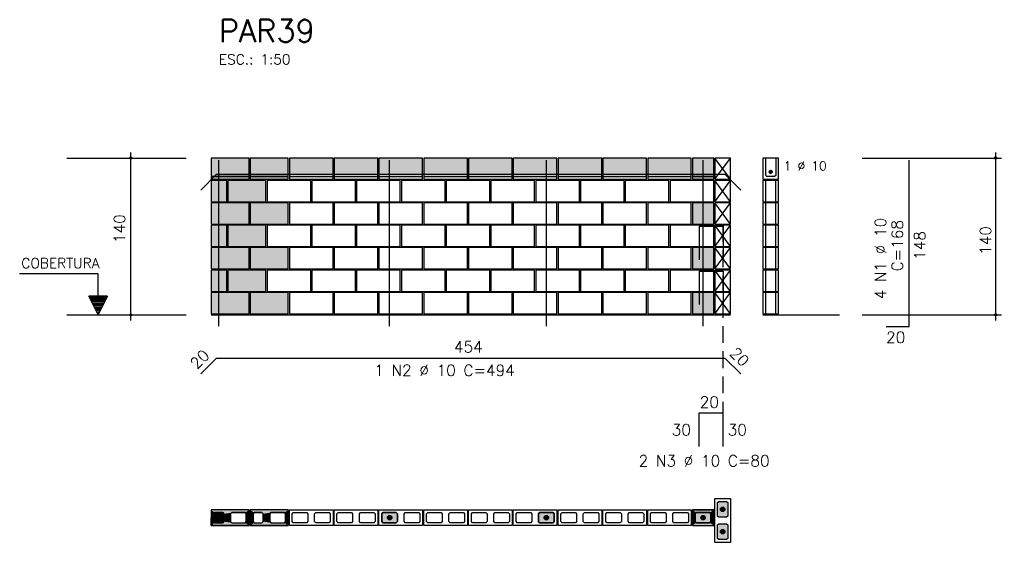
# Model space of a CAD drawing. Extents: x -1.9 to 86, y -1.5 to 61.
# Drawn here: x 19.41 to 36.95, y 33.28 to 42.61 of the extents above; entities that cross this region are included whole.
import ezdxf

# ---------------------------------------------------------------- set-up
doc = ezdxf.new("R2010")
doc.units = 0
doc.header["$MEASUREMENT"] = 0
doc.linetypes.add('ESTILO_TQS_0001', pattern=[0.45, 0.3, -0.15])
for name, color, linetype in [('PENA_01', 1, 'CONTINUOUS'), ('PENA_02', 2, 'CONTINUOUS'), ('PENA_03', 3, 'CONTINUOUS'), ('PENA_05', 5, 'CONTINUOUS'), ('PENA_06', 6, 'CONTINUOUS'), ('PENA_09', 254, 'CONTINUOUS'), ('PENA_11', 252, 'CONTINUOUS'), ('PENA_21', 100, 'CONTINUOUS'), ('PENA_23', 50, 'CONTINUOUS'), ('PENA_28', 135, 'CONTINUOUS'), ('PENA_32', 253, 'CONTINUOUS')]:
    doc.layers.add(name, color=color, linetype=linetype)
doc.styles.get("Standard").update_dxf_attribs({"font": 'ROMANS.SHX'})

msp = doc.modelspace()

# ---------------------------------------------------------------- linework, layer by layer
at = {"layer": 'PENA_01', "linetype": 'Continuous'}
for p, q in [((20.251, 40.136), (22.382, 40.136)), ((22.829, 39.806), (23.509, 39.806)), ((23.529, 39.806), (24.209, 39.806)), ((24.229, 39.806), (25.009, 39.806)), ((25.029, 39.806), (25.809, 39.806)), ((25.829, 39.806), (26.609, 39.806)), ((26.629, 39.806), (27.409, 39.806)), ((27.429, 39.806), (28.209, 39.806)), ((28.229, 39.806), (29.009, 39.806)), ((29.029, 39.806), (29.809, 39.806)), ((29.829, 39.806), (30.609, 39.806)), ((30.629, 39.806), (31.409, 39.806)), ((31.429, 39.806), (31.809, 39.806)), ((20.251, 37.336), (22.382, 37.336))]:
    msp.add_line(p, q, dxfattribs=at)
at = {"layer": 'PENA_01', "linetype": 'ESTILO_TQS_0001'}
msp.add_line((31.969, 38.936), (31.969, 34.989), dxfattribs=at)
at = {"layer": 'PENA_01', "linetype": 'Continuous'}
for points in [[(32.039, 34.005), (32.059, 33.985), (32.059, 33.745), (32.039, 33.725), (31.899, 33.725), (31.879, 33.745), (31.879, 33.985), (31.899, 34.005), (32.039, 34.005)], [(22.899, 33.625), (23.039, 33.625), (23.059, 33.645), (23.059, 33.785), (23.039, 33.805), (22.899, 33.805), (22.879, 33.785), (22.879, 33.645), (22.899, 33.625)], [(23.199, 33.625), (23.439, 33.625), (23.459, 33.645), (23.459, 33.785), (23.439, 33.805), (23.199, 33.805), (23.179, 33.785), (23.179, 33.645), (23.199, 33.625)], [(23.599, 33.625), (23.739, 33.625), (23.759, 33.645), (23.759, 33.785), (23.739, 33.805), (23.599, 33.805), (23.579, 33.785), (23.579, 33.645), (23.599, 33.625)], [(23.899, 33.625), (24.139, 33.625), (24.159, 33.645), (24.159, 33.785), (24.139, 33.805), (23.899, 33.805), (23.879, 33.785), (23.879, 33.645), (23.899, 33.625)], [(24.279, 33.785), (24.299, 33.805), (24.539, 33.805), (24.559, 33.785), (24.559, 33.645), (24.539, 33.625), (24.299, 33.625), (24.279, 33.645), (24.279, 33.785)], [(24.679, 33.785), (24.699, 33.805), (24.939, 33.805), (24.959, 33.785), (24.959, 33.645), (24.939, 33.625), (24.699, 33.625), (24.679, 33.645), (24.679, 33.785)], [(25.079, 33.785), (25.099, 33.805), (25.339, 33.805), (25.359, 33.785), (25.359, 33.645), (25.339, 33.625), (25.099, 33.625), (25.079, 33.645), (25.079, 33.785)], [(25.479, 33.785), (25.499, 33.805), (25.739, 33.805), (25.759, 33.785), (25.759, 33.645), (25.739, 33.625), (25.499, 33.625), (25.479, 33.645), (25.479, 33.785)], [(25.879, 33.785), (25.899, 33.805), (26.139, 33.805), (26.159, 33.785), (26.159, 33.645), (26.139, 33.625), (25.899, 33.625), (25.879, 33.645), (25.879, 33.785)], [(26.279, 33.785), (26.299, 33.805), (26.539, 33.805), (26.559, 33.785), (26.559, 33.645), (26.539, 33.625), (26.299, 33.625), (26.279, 33.645), (26.279, 33.785)], [(26.679, 33.785), (26.699, 33.805), (26.939, 33.805), (26.959, 33.785), (26.959, 33.645), (26.939, 33.625), (26.699, 33.625), (26.679, 33.645), (26.679, 33.785)], [(27.079, 33.785), (27.099, 33.805), (27.339, 33.805), (27.359, 33.785), (27.359, 33.645), (27.339, 33.625), (27.099, 33.625), (27.079, 33.645), (27.079, 33.785)], [(27.479, 33.785), (27.499, 33.805), (27.739, 33.805), (27.759, 33.785), (27.759, 33.645), (27.739, 33.625), (27.499, 33.625), (27.479, 33.645), (27.479, 33.785)], [(27.879, 33.785), (27.899, 33.805), (28.139, 33.805), (28.159, 33.785), (28.159, 33.645), (28.139, 33.625), (27.899, 33.625), (27.879, 33.645), (27.879, 33.785)], [(28.279, 33.785), (28.299, 33.805), (28.539, 33.805), (28.559, 33.785), (28.559, 33.645), (28.539, 33.625), (28.299, 33.625), (28.279, 33.645), (28.279, 33.785)], [(28.679, 33.785), (28.699, 33.805), (28.939, 33.805), (28.959, 33.785), (28.959, 33.645), (28.939, 33.625), (28.699, 33.625), (28.679, 33.645), (28.679, 33.785)], [(29.079, 33.785), (29.099, 33.805), (29.339, 33.805), (29.359, 33.785), (29.359, 33.645), (29.339, 33.625), (29.099, 33.625), (29.079, 33.645), (29.079, 33.785)], [(29.479, 33.785), (29.499, 33.805), (29.739, 33.805), (29.759, 33.785), (29.759, 33.645), (29.739, 33.625), (29.499, 33.625), (29.479, 33.645), (29.479, 33.785)], [(29.879, 33.785), (29.899, 33.805), (30.139, 33.805), (30.159, 33.785), (30.159, 33.645), (30.139, 33.625), (29.899, 33.625), (29.879, 33.645), (29.879, 33.785)], [(30.279, 33.785), (30.299, 33.805), (30.539, 33.805), (30.559, 33.785), (30.559, 33.645), (30.539, 33.625), (30.299, 33.625), (30.279, 33.645), (30.279, 33.785)], [(30.679, 33.785), (30.699, 33.805), (30.939, 33.805), (30.959, 33.785), (30.959, 33.645), (30.939, 33.625), (30.699, 33.625), (30.679, 33.645), (30.679, 33.785)], [(31.079, 33.785), (31.099, 33.805), (31.339, 33.805), (31.359, 33.785), (31.359, 33.645), (31.339, 33.625), (31.099, 33.625), (31.079, 33.645), (31.079, 33.785)], [(31.739, 33.805), (31.499, 33.805), (31.479, 33.785), (31.479, 33.645), (31.499, 33.625), (31.739, 33.625), (31.759, 33.645), (31.759, 33.785), (31.739, 33.805)], [(32.039, 33.605), (32.059, 33.585), (32.059, 33.345), (32.039, 33.325), (31.899, 33.325), (31.879, 33.345), (31.879, 33.585), (31.899, 33.605), (32.039, 33.605)]]:
    msp.add_lwpolyline(points, dxfattribs=at)
at = {"layer": 'PENA_02', "linetype": 'Continuous'}
for p, q in [((32.109, 40.136), (31.829, 40.136)), ((31.829, 40.136), (31.829, 39.756)), ((32.109, 39.756), (32.109, 40.136)), ((31.829, 39.756), (32.109, 39.756)), ((32.109, 39.736), (31.829, 39.736)), ((31.829, 39.736), (31.829, 39.356)), ((32.109, 39.356), (32.109, 39.736)), ((31.829, 39.356), (32.109, 39.356)), ((32.109, 39.336), (31.829, 39.336)), ((31.829, 39.336), (31.829, 38.956)), ((32.109, 38.956), (32.109, 39.336)), ((31.829, 38.956), (32.109, 38.956)), ((32.109, 38.936), (31.829, 38.936)), ((31.829, 38.936), (31.829, 38.556)), ((32.109, 38.556), (32.109, 38.936)), ((31.829, 38.556), (32.109, 38.556)), ((32.109, 38.536), (31.829, 38.536)), ((31.829, 38.536), (31.829, 38.156)), ((32.109, 38.156), (32.109, 38.536)), ((31.829, 38.156), (32.109, 38.156)), ((32.109, 38.136), (31.829, 38.136)), ((31.829, 38.136), (31.829, 37.756)), ((32.109, 37.756), (32.109, 38.136)), ((31.829, 37.756), (32.109, 37.756)), ((32.109, 37.736), (31.829, 37.736)), ((31.829, 37.736), (31.829, 37.356)), ((32.109, 37.356), (32.109, 37.736)), ((31.829, 37.356), (32.109, 37.356)), ((22.829, 37.336), (32.109, 37.336))]:
    msp.add_line(p, q, dxfattribs=at)
for points in [[(22.829, 39.756), (23.509, 39.756), (23.509, 40.136), (22.829, 40.136), (22.829, 39.756)], [(23.529, 39.756), (24.209, 39.756), (24.209, 40.136), (23.529, 40.136), (23.529, 39.756)], [(24.229, 39.756), (25.009, 39.756), (25.009, 40.136), (24.229, 40.136), (24.229, 39.756)], [(25.029, 39.756), (25.809, 39.756), (25.809, 40.136), (25.029, 40.136), (25.029, 39.756)], [(25.829, 39.756), (26.609, 39.756), (26.609, 40.136), (25.829, 40.136), (25.829, 39.756)], [(26.629, 39.756), (27.409, 39.756), (27.409, 40.136), (26.629, 40.136), (26.629, 39.756)], [(27.429, 39.756), (28.209, 39.756), (28.209, 40.136), (27.429, 40.136), (27.429, 39.756)], [(28.229, 39.756), (29.009, 39.756), (29.009, 40.136), (28.229, 40.136), (28.229, 39.756)], [(29.029, 39.756), (29.809, 39.756), (29.809, 40.136), (29.029, 40.136), (29.029, 39.756)], [(29.829, 39.756), (30.609, 39.756), (30.609, 40.136), (29.829, 40.136), (29.829, 39.756)], [(30.629, 39.756), (31.409, 39.756), (31.409, 40.136), (30.629, 40.136), (30.629, 39.756)], [(31.429, 39.756), (31.809, 39.756), (31.809, 40.136), (31.429, 40.136), (31.429, 39.756)], [(22.829, 39.356), (23.109, 39.356), (23.109, 39.736), (22.829, 39.736), (22.829, 39.356)], [(23.129, 39.356), (23.809, 39.356), (23.809, 39.736), (23.129, 39.736), (23.129, 39.356)], [(23.829, 39.356), (24.609, 39.356), (24.609, 39.736), (23.829, 39.736), (23.829, 39.356)], [(24.629, 39.356), (25.409, 39.356), (25.409, 39.736), (24.629, 39.736), (24.629, 39.356)], [(25.429, 39.356), (26.209, 39.356), (26.209, 39.736), (25.429, 39.736), (25.429, 39.356)], [(26.229, 39.356), (27.009, 39.356), (27.009, 39.736), (26.229, 39.736), (26.229, 39.356)], [(27.029, 39.356), (27.809, 39.356), (27.809, 39.736), (27.029, 39.736), (27.029, 39.356)], [(27.829, 39.356), (28.609, 39.356), (28.609, 39.736), (27.829, 39.736), (27.829, 39.356)], [(28.629, 39.356), (29.409, 39.356), (29.409, 39.736), (28.629, 39.736), (28.629, 39.356)], [(29.429, 39.356), (30.209, 39.356), (30.209, 39.736), (29.429, 39.736), (29.429, 39.356)], [(30.229, 39.356), (31.009, 39.356), (31.009, 39.736), (30.229, 39.736), (30.229, 39.356)], [(31.029, 39.356), (31.809, 39.356), (31.809, 39.736), (31.029, 39.736), (31.029, 39.356)], [(22.829, 38.956), (23.509, 38.956), (23.509, 39.336), (22.829, 39.336), (22.829, 38.956)], [(23.529, 38.956), (24.209, 38.956), (24.209, 39.336), (23.529, 39.336), (23.529, 38.956)], [(24.229, 38.956), (25.009, 38.956), (25.009, 39.336), (24.229, 39.336), (24.229, 38.956)], [(25.029, 38.956), (25.809, 38.956), (25.809, 39.336), (25.029, 39.336), (25.029, 38.956)], [(25.829, 38.956), (26.609, 38.956), (26.609, 39.336), (25.829, 39.336), (25.829, 38.956)], [(26.629, 38.956), (27.409, 38.956), (27.409, 39.336), (26.629, 39.336), (26.629, 38.956)], [(27.429, 38.956), (28.209, 38.956), (28.209, 39.336), (27.429, 39.336), (27.429, 38.956)], [(28.229, 38.956), (29.009, 38.956), (29.009, 39.336), (28.229, 39.336), (28.229, 38.956)], [(29.029, 38.956), (29.809, 38.956), (29.809, 39.336), (29.029, 39.336), (29.029, 38.956)], [(29.829, 38.956), (30.609, 38.956), (30.609, 39.336), (29.829, 39.336), (29.829, 38.956)], [(30.629, 38.956), (31.409, 38.956), (31.409, 39.336), (30.629, 39.336), (30.629, 38.956)], [(31.429, 38.956), (31.809, 38.956), (31.809, 39.336), (31.429, 39.336), (31.429, 38.956)], [(22.829, 38.556), (23.109, 38.556), (23.109, 38.936), (22.829, 38.936), (22.829, 38.556)], [(23.129, 38.556), (23.809, 38.556), (23.809, 38.936), (23.129, 38.936), (23.129, 38.556)], [(23.829, 38.556), (24.609, 38.556), (24.609, 38.936), (23.829, 38.936), (23.829, 38.556)], [(24.629, 38.556), (25.409, 38.556), (25.409, 38.936), (24.629, 38.936), (24.629, 38.556)], [(25.429, 38.556), (26.209, 38.556), (26.209, 38.936), (25.429, 38.936), (25.429, 38.556)], [(26.229, 38.556), (27.009, 38.556), (27.009, 38.936), (26.229, 38.936), (26.229, 38.556)], [(27.029, 38.556), (27.809, 38.556), (27.809, 38.936), (27.029, 38.936), (27.029, 38.556)], [(27.829, 38.556), (28.609, 38.556), (28.609, 38.936), (27.829, 38.936), (27.829, 38.556)], [(28.629, 38.556), (29.409, 38.556), (29.409, 38.936), (28.629, 38.936), (28.629, 38.556)], [(29.429, 38.556), (30.209, 38.556), (30.209, 38.936), (29.429, 38.936), (29.429, 38.556)], [(30.229, 38.556), (31.009, 38.556), (31.009, 38.936), (30.229, 38.936), (30.229, 38.556)], [(31.029, 38.556), (31.809, 38.556), (31.809, 38.936), (31.029, 38.936), (31.029, 38.556)], [(22.829, 38.156), (23.509, 38.156), (23.509, 38.536), (22.829, 38.536), (22.829, 38.156)], [(23.529, 38.156), (24.209, 38.156), (24.209, 38.536), (23.529, 38.536), (23.529, 38.156)], [(24.229, 38.156), (25.009, 38.156), (25.009, 38.536), (24.229, 38.536), (24.229, 38.156)], [(25.029, 38.156), (25.809, 38.156), (25.809, 38.536), (25.029, 38.536), (25.029, 38.156)], [(25.829, 38.156), (26.609, 38.156), (26.609, 38.536), (25.829, 38.536), (25.829, 38.156)], [(26.629, 38.156), (27.409, 38.156), (27.409, 38.536), (26.629, 38.536), (26.629, 38.156)], [(27.429, 38.156), (28.209, 38.156), (28.209, 38.536), (27.429, 38.536), (27.429, 38.156)], [(28.229, 38.156), (29.009, 38.156), (29.009, 38.536), (28.229, 38.536), (28.229, 38.156)], [(29.029, 38.156), (29.809, 38.156), (29.809, 38.536), (29.029, 38.536), (29.029, 38.156)], [(29.829, 38.156), (30.609, 38.156), (30.609, 38.536), (29.829, 38.536), (29.829, 38.156)], [(30.629, 38.156), (31.409, 38.156), (31.409, 38.536), (30.629, 38.536), (30.629, 38.156)], [(31.429, 38.156), (31.809, 38.156), (31.809, 38.536), (31.429, 38.536), (31.429, 38.156)], [(22.829, 37.756), (23.109, 37.756), (23.109, 38.136), (22.829, 38.136), (22.829, 37.756)], [(23.129, 37.756), (23.809, 37.756), (23.809, 38.136), (23.129, 38.136), (23.129, 37.756)], [(23.829, 37.756), (24.609, 37.756), (24.609, 38.136), (23.829, 38.136), (23.829, 37.756)], [(24.629, 37.756), (25.409, 37.756), (25.409, 38.136), (24.629, 38.136), (24.629, 37.756)], [(25.429, 37.756), (26.209, 37.756), (26.209, 38.136), (25.429, 38.136), (25.429, 37.756)], [(26.229, 37.756), (27.009, 37.756), (27.009, 38.136), (26.229, 38.136), (26.229, 37.756)], [(27.029, 37.756), (27.809, 37.756), (27.809, 38.136), (27.029, 38.136), (27.029, 37.756)], [(27.829, 37.756), (28.609, 37.756), (28.609, 38.136), (27.829, 38.136), (27.829, 37.756)], [(28.629, 37.756), (29.409, 37.756), (29.409, 38.136), (28.629, 38.136), (28.629, 37.756)], [(29.429, 37.756), (30.209, 37.756), (30.209, 38.136), (29.429, 38.136), (29.429, 37.756)], [(30.229, 37.756), (31.009, 37.756), (31.009, 38.136), (30.229, 38.136), (30.229, 37.756)], [(31.029, 37.756), (31.809, 37.756), (31.809, 38.136), (31.029, 38.136), (31.029, 37.756)], [(22.829, 37.356), (23.509, 37.356), (23.509, 37.736), (22.829, 37.736), (22.829, 37.356)], [(23.529, 37.356), (24.209, 37.356), (24.209, 37.736), (23.529, 37.736), (23.529, 37.356)], [(24.229, 37.356), (25.009, 37.356), (25.009, 37.736), (24.229, 37.736), (24.229, 37.356)], [(25.029, 37.356), (25.809, 37.356), (25.809, 37.736), (25.029, 37.736), (25.029, 37.356)], [(25.829, 37.356), (26.609, 37.356), (26.609, 37.736), (25.829, 37.736), (25.829, 37.356)], [(26.629, 37.356), (27.409, 37.356), (27.409, 37.736), (26.629, 37.736), (26.629, 37.356)], [(27.429, 37.356), (28.209, 37.356), (28.209, 37.736), (27.429, 37.736), (27.429, 37.356)], [(28.229, 37.356), (29.009, 37.356), (29.009, 37.736), (28.229, 37.736), (28.229, 37.356)], [(29.029, 37.356), (29.809, 37.356), (29.809, 37.736), (29.029, 37.736), (29.029, 37.356)], [(29.829, 37.356), (30.609, 37.356), (30.609, 37.736), (29.829, 37.736), (29.829, 37.356)], [(30.629, 37.356), (31.409, 37.356), (31.409, 37.736), (30.629, 37.736), (30.629, 37.356)], [(31.429, 37.356), (31.809, 37.356), (31.809, 37.736), (31.429, 37.736), (31.429, 37.356)], [(32.109, 34.055), (32.109, 33.275), (31.829, 33.275), (31.829, 34.055), (32.109, 34.055)], [(22.829, 33.575), (23.509, 33.575), (23.509, 33.855), (22.829, 33.855), (22.829, 33.575)], [(23.529, 33.575), (24.209, 33.575), (24.209, 33.855), (23.529, 33.855), (23.529, 33.575)], [(24.229, 33.855), (25.009, 33.855), (25.009, 33.575), (24.229, 33.575), (24.229, 33.855)], [(25.029, 33.855), (25.809, 33.855), (25.809, 33.575), (25.029, 33.575), (25.029, 33.855)], [(25.829, 33.855), (26.609, 33.855), (26.609, 33.575), (25.829, 33.575), (25.829, 33.855)], [(26.629, 33.855), (27.409, 33.855), (27.409, 33.575), (26.629, 33.575), (26.629, 33.855)], [(27.429, 33.855), (28.209, 33.855), (28.209, 33.575), (27.429, 33.575), (27.429, 33.855)], [(28.229, 33.855), (29.009, 33.855), (29.009, 33.575), (28.229, 33.575), (28.229, 33.855)], [(29.029, 33.855), (29.809, 33.855), (29.809, 33.575), (29.029, 33.575), (29.029, 33.855)], [(29.829, 33.855), (30.609, 33.855), (30.609, 33.575), (29.829, 33.575), (29.829, 33.855)], [(30.629, 33.855), (31.409, 33.855), (31.409, 33.575), (30.629, 33.575), (30.629, 33.855)], [(31.809, 33.855), (31.429, 33.855), (31.429, 33.575), (31.809, 33.575), (31.809, 33.855)]]:
    msp.add_lwpolyline(points, dxfattribs=at)
for centre, radius in [((21.397, 40.136), 0.02), ((21.397, 40.136), 0.01), ((36.847, 40.136), 0.02), ((36.847, 40.136), 0.01), ((21.397, 37.336), 0.02), ((36.847, 37.336), 0.02), ((21.397, 37.336), 0.01), ((36.847, 37.336), 0.01)]:
    msp.add_circle(centre, radius, dxfattribs=at)
at = {"layer": 'PENA_03', "linetype": 'Continuous'}
for p, q in [((21.397, 37.236), (21.397, 40.236)), ((36.847, 37.236), (36.847, 40.236)), ((31.829, 39.756), (32.109, 40.136)), ((32.109, 39.756), (31.829, 40.136)), ((34.458, 40.136), (36.947, 40.136)), ((31.829, 39.356), (32.109, 39.736)), ((32.109, 39.356), (31.829, 39.736)), ((32.737, 39.356), (32.737, 39.736)), ((32.917, 39.356), (32.917, 39.736)), ((31.829, 38.956), (32.109, 39.336)), ((32.109, 38.956), (31.829, 39.336)), ((32.737, 38.956), (32.737, 39.336)), ((32.917, 38.956), (32.917, 39.336)), ((31.829, 38.556), (32.109, 38.936)), ((32.109, 38.556), (31.829, 38.936)), ((32.737, 38.556), (32.737, 38.936)), ((32.917, 38.556), (32.917, 38.936)), ((31.829, 38.156), (32.109, 38.536)), ((32.109, 38.156), (31.829, 38.536)), ((32.737, 38.156), (32.737, 38.536)), ((32.917, 38.156), (32.917, 38.536)), ((20.81, 38.068), (19.41, 38.068)), ((20.81, 37.668), (20.81, 38.068)), ((20.811, 37.668), (20.811, 38.069)), ((31.829, 37.756), (32.109, 38.136)), ((32.109, 37.756), (31.829, 38.136)), ((32.737, 37.756), (32.737, 38.136)), ((32.917, 37.756), (32.917, 38.136)), ((31.829, 37.356), (32.109, 37.736)), ((32.109, 37.356), (31.829, 37.736)), ((32.737, 37.356), (32.737, 37.736)), ((32.917, 37.356), (32.917, 37.736)), ((20.811, 37.336), (20.645, 37.668)), ((20.645, 37.668), (20.81, 37.668)), ((20.811, 37.339), (20.647, 37.667)), ((20.974, 37.667), (20.647, 37.667)), ((20.964, 37.642), (20.657, 37.642)), ((20.951, 37.617), (20.67, 37.617)), ((20.938, 37.591), (20.683, 37.591)), ((20.926, 37.566), (20.696, 37.566)), ((20.913, 37.54), (20.709, 37.54)), ((20.977, 37.668), (20.811, 37.336)), ((20.811, 37.668), (20.977, 37.668)), ((20.974, 37.667), (20.811, 37.339)), ((20.9, 37.515), (20.721, 37.515)), ((20.887, 37.489), (20.734, 37.489)), ((20.874, 37.464), (20.747, 37.464)), ((20.862, 37.438), (20.76, 37.438)), ((20.849, 37.413), (20.772, 37.413)), ((20.836, 37.387), (20.785, 37.387)), ((20.823, 37.362), (20.798, 37.362)), ((32.687, 37.336), (34.058, 37.336)), ((34.458, 37.336), (36.947, 37.336))]:
    msp.add_line(p, q, dxfattribs=at)
for points in [[(32.687, 39.756), (32.967, 39.756), (32.967, 40.136), (32.687, 40.136), (32.687, 39.756)], [(32.917, 40.136), (32.917, 39.826), (32.897, 39.806), (32.757, 39.806), (32.737, 39.826), (32.737, 40.136)], [(32.852, 39.887), (32.85, 39.897), (32.844, 39.906), (32.835, 39.911), (32.824, 39.912), (32.814, 39.909), (32.807, 39.902), (32.802, 39.892), (32.802, 39.882), (32.807, 39.872), (32.814, 39.865), (32.824, 39.862), (32.835, 39.863), (32.844, 39.869), (32.85, 39.877), (32.852, 39.887)], [(32.687, 39.356), (32.967, 39.356), (32.967, 39.736), (32.687, 39.736), (32.687, 39.356)], [(32.687, 38.956), (32.967, 38.956), (32.967, 39.336), (32.687, 39.336), (32.687, 38.956)], [(32.687, 38.556), (32.967, 38.556), (32.967, 38.936), (32.687, 38.936), (32.687, 38.556)], [(32.687, 38.156), (32.967, 38.156), (32.967, 38.536), (32.687, 38.536), (32.687, 38.156)], [(32.687, 37.756), (32.967, 37.756), (32.967, 38.136), (32.687, 38.136), (32.687, 37.756)], [(32.687, 37.356), (32.967, 37.356), (32.967, 37.736), (32.687, 37.736), (32.687, 37.356)], [(32.039, 34.005), (32.059, 33.985), (32.059, 33.745), (32.039, 33.725), (31.899, 33.725), (31.879, 33.745), (31.879, 33.985), (31.899, 34.005), (32.039, 34.005)], [(23.059, 33.645), (23.039, 33.625), (22.899, 33.625), (22.879, 33.645), (22.879, 33.785), (22.899, 33.805), (23.039, 33.805), (23.059, 33.785), (23.059, 33.645)], [(25.879, 33.645), (25.899, 33.625), (26.139, 33.625), (26.159, 33.645), (26.159, 33.785), (26.139, 33.805), (25.899, 33.805), (25.879, 33.785), (25.879, 33.645)], [(28.679, 33.645), (28.699, 33.625), (28.939, 33.625), (28.959, 33.645), (28.959, 33.785), (28.939, 33.805), (28.699, 33.805), (28.679, 33.785), (28.679, 33.645)], [(31.759, 33.645), (31.739, 33.625), (31.499, 33.625), (31.479, 33.645), (31.479, 33.785), (31.499, 33.805), (31.739, 33.805), (31.759, 33.785), (31.759, 33.645)], [(32.039, 33.605), (32.059, 33.585), (32.059, 33.345), (32.039, 33.325), (31.899, 33.325), (31.879, 33.345), (31.879, 33.585), (31.899, 33.605), (32.039, 33.605)]]:
    msp.add_lwpolyline(points, dxfattribs=at)
for centre, radius in [((32.827, 39.887), 0.025), ((31.969, 33.865), 0.04), ((22.969, 33.715), 0.04), ((26.019, 33.715), 0.04), ((28.819, 33.715), 0.04), ((31.619, 33.715), 0.04), ((31.969, 33.465), 0.04)]:
    msp.add_circle(centre, radius, dxfattribs=at)
for points in [[(32.852, 39.887), (32.807, 39.902), (32.802, 39.892)], [(32.852, 39.887), (32.802, 39.892), (32.802, 39.882)], [(32.852, 39.887), (32.802, 39.882), (32.807, 39.872)], [(32.852, 39.887), (32.814, 39.909), (32.803, 39.896)], [(32.852, 39.887), (32.803, 39.896), (32.803, 39.879)], [(32.852, 39.887), (32.803, 39.879), (32.814, 39.865)], [(32.852, 39.887), (32.814, 39.909), (32.807, 39.902)], [(32.852, 39.887), (32.807, 39.872), (32.814, 39.865)], [(32.852, 39.887), (32.831, 39.912), (32.814, 39.909)], [(32.852, 39.887), (32.824, 39.912), (32.814, 39.909)], [(32.852, 39.887), (32.814, 39.865), (32.831, 39.862)], [(32.852, 39.887), (32.814, 39.865), (32.824, 39.862)], [(32.852, 39.887), (32.835, 39.911), (32.824, 39.912)], [(32.852, 39.887), (32.824, 39.862), (32.835, 39.863)], [(32.852, 39.887), (32.846, 39.903), (32.831, 39.912)], [(32.852, 39.887), (32.831, 39.862), (32.846, 39.871)], [(32.852, 39.887), (32.844, 39.906), (32.835, 39.911)], [(32.852, 39.887), (32.835, 39.863), (32.844, 39.869)], [(32.852, 39.887), (32.85, 39.897), (32.844, 39.906)], [(32.852, 39.887), (32.844, 39.869), (32.85, 39.877)], [(32.852, 39.887), (32.846, 39.871), (32.852, 39.887)], [(32.852, 39.887), (32.85, 39.877), (32.852, 39.887)], [(32.009, 33.865), (31.949, 33.9), (31.932, 33.879)], [(32.009, 33.865), (31.932, 33.879), (31.932, 33.851)], [(32.009, 33.865), (31.932, 33.851), (31.949, 33.83)], [(32.009, 33.865), (31.976, 33.904), (31.949, 33.9)], [(32.009, 33.865), (31.949, 33.83), (31.976, 33.826)], [(32.009, 33.865), (32, 33.891), (31.976, 33.904)], [(32.009, 33.865), (31.976, 33.826), (32, 33.839)], [(32.009, 33.865), (32, 33.839), (32.009, 33.865)], [(23.009, 33.715), (22.949, 33.75), (22.932, 33.729)], [(23.009, 33.715), (22.932, 33.729), (22.932, 33.701)], [(23.009, 33.715), (22.932, 33.701), (22.949, 33.68)], [(23.009, 33.715), (22.976, 33.754), (22.949, 33.75)], [(23.009, 33.715), (22.949, 33.68), (22.976, 33.676)], [(23.009, 33.715), (23, 33.741), (22.976, 33.754)], [(23.009, 33.715), (22.976, 33.676), (23, 33.689)], [(23.009, 33.715), (23, 33.689), (23.009, 33.715)], [(26.059, 33.715), (25.999, 33.75), (25.982, 33.729)], [(26.059, 33.715), (25.982, 33.729), (25.982, 33.701)], [(26.059, 33.715), (25.982, 33.701), (25.999, 33.68)], [(26.059, 33.715), (26.026, 33.754), (25.999, 33.75)], [(26.059, 33.715), (25.999, 33.68), (26.026, 33.676)], [(26.059, 33.715), (26.05, 33.741), (26.026, 33.754)], [(26.059, 33.715), (26.026, 33.676), (26.05, 33.689)], [(26.059, 33.715), (26.05, 33.689), (26.059, 33.715)], [(28.859, 33.715), (28.799, 33.75), (28.782, 33.729)], [(28.859, 33.715), (28.782, 33.729), (28.782, 33.701)], [(28.859, 33.715), (28.782, 33.701), (28.799, 33.68)], [(28.859, 33.715), (28.826, 33.754), (28.799, 33.75)], [(28.859, 33.715), (28.799, 33.68), (28.826, 33.676)], [(28.859, 33.715), (28.85, 33.741), (28.826, 33.754)], [(28.859, 33.715), (28.826, 33.676), (28.85, 33.689)], [(28.859, 33.715), (28.85, 33.689), (28.859, 33.715)], [(31.659, 33.715), (31.599, 33.75), (31.582, 33.729)], [(31.659, 33.715), (31.582, 33.729), (31.582, 33.701)], [(31.659, 33.715), (31.582, 33.701), (31.599, 33.68)], [(31.659, 33.715), (31.626, 33.754), (31.599, 33.75)], [(31.659, 33.715), (31.599, 33.68), (31.626, 33.676)], [(31.659, 33.715), (31.65, 33.741), (31.626, 33.754)], [(31.659, 33.715), (31.626, 33.676), (31.65, 33.689)], [(31.659, 33.715), (31.65, 33.689), (31.659, 33.715)], [(32.009, 33.465), (31.949, 33.5), (31.932, 33.479)], [(32.009, 33.465), (31.976, 33.504), (31.949, 33.5)], [(32.009, 33.465), (32, 33.491), (31.976, 33.504)], [(32.009, 33.465), (31.932, 33.479), (31.932, 33.451)], [(32.009, 33.465), (31.932, 33.451), (31.949, 33.43)], [(32.009, 33.465), (31.949, 33.43), (31.976, 33.426)], [(32.009, 33.465), (31.976, 33.426), (32, 33.439)], [(32.009, 33.465), (32, 33.439), (32.009, 33.465)]]:
    msp.add_solid(points, dxfattribs=at)
at = {"layer": 'PENA_05', "linetype": 'Continuous'}
for p, q in [((22.969, 37.136), (22.969, 40.096)), ((26.019, 37.136), (26.019, 40.096)), ((28.819, 37.136), (28.819, 40.096)), ((31.619, 37.136), (31.619, 40.096)), ((35.298, 37.126), (35.298, 40.096)), ((22.646, 39.563), (22.929, 39.846)), ((22.929, 39.846), (32.009, 39.846)), ((32.009, 39.846), (32.292, 39.563)), ((31.557, 38.319), (31.557, 38.919)), ((31.557, 38.919), (31.977, 38.919)), ((31.977, 38.919), (31.977, 38.319)), ((31.557, 37.519), (31.557, 38.119)), ((31.557, 38.119), (31.977, 38.119)), ((31.977, 38.119), (31.977, 37.519)), ((34.888, 37.126), (35.298, 37.126)), ((22.646, 36.282), (22.929, 36.565)), ((22.929, 36.565), (32.009, 36.565)), ((32.009, 36.565), (32.292, 36.282)), ((31.549, 34.989), (31.549, 35.589)), ((31.549, 35.589), (31.969, 35.589)), ((31.969, 35.589), (31.969, 34.989))]:
    msp.add_line(p, q, dxfattribs=at)
at = {"layer": 'PENA_09', "linetype": 'Continuous'}
for points in [[(22.829, 39.806), (23.509, 39.806), (23.509, 40.136), (22.829, 40.136), (22.829, 39.806)], [(23.529, 39.806), (24.209, 39.806), (24.209, 40.136), (23.529, 40.136), (23.529, 39.806)], [(24.229, 39.806), (25.009, 39.806), (25.009, 40.136), (24.229, 40.136), (24.229, 39.806)], [(25.029, 39.806), (25.809, 39.806), (25.809, 40.136), (25.029, 40.136), (25.029, 39.806)], [(25.829, 39.806), (26.609, 39.806), (26.609, 40.136), (25.829, 40.136), (25.829, 39.806)], [(26.629, 39.806), (27.409, 39.806), (27.409, 40.136), (26.629, 40.136), (26.629, 39.806)], [(27.429, 39.806), (28.209, 39.806), (28.209, 40.136), (27.429, 40.136), (27.429, 39.806)], [(28.229, 39.806), (29.009, 39.806), (29.009, 40.136), (28.229, 40.136), (28.229, 39.806)], [(29.029, 39.806), (29.809, 39.806), (29.809, 40.136), (29.029, 40.136), (29.029, 39.806)], [(29.829, 39.806), (30.609, 39.806), (30.609, 40.136), (29.829, 40.136), (29.829, 39.806)], [(30.629, 39.806), (31.409, 39.806), (31.409, 40.136), (30.629, 40.136), (30.629, 39.806)], [(31.429, 39.806), (31.809, 39.806), (31.809, 40.136), (31.429, 40.136), (31.429, 39.806)]]:
    msp.add_lwpolyline(points, dxfattribs=at)
for points in [[(22.829, 39.806), (23.509, 39.806), (23.509, 40.136)], [(22.829, 39.806), (23.509, 40.136), (22.829, 40.136)], [(22.829, 39.806), (22.829, 40.136), (22.829, 39.806)], [(23.529, 39.806), (24.209, 39.806), (24.209, 40.136)], [(23.529, 39.806), (24.209, 40.136), (23.529, 40.136)], [(23.529, 39.806), (23.529, 40.136), (23.529, 39.806)], [(24.229, 39.806), (25.009, 39.806), (25.009, 40.136)], [(24.229, 39.806), (25.009, 40.136), (24.229, 40.136)], [(24.229, 39.806), (24.229, 40.136), (24.229, 39.806)], [(25.029, 39.806), (25.809, 39.806), (25.809, 40.136)], [(25.029, 39.806), (25.809, 40.136), (25.029, 40.136)], [(25.029, 39.806), (25.029, 40.136), (25.029, 39.806)], [(25.829, 39.806), (26.609, 39.806), (26.609, 40.136)], [(25.829, 39.806), (26.609, 40.136), (25.829, 40.136)], [(25.829, 39.806), (25.829, 40.136), (25.829, 39.806)], [(26.629, 39.806), (27.409, 39.806), (27.409, 40.136)], [(26.629, 39.806), (27.409, 40.136), (26.629, 40.136)], [(26.629, 39.806), (26.629, 40.136), (26.629, 39.806)], [(27.429, 39.806), (28.209, 39.806), (28.209, 40.136)], [(27.429, 39.806), (28.209, 40.136), (27.429, 40.136)], [(27.429, 39.806), (27.429, 40.136), (27.429, 39.806)], [(28.229, 39.806), (29.009, 39.806), (29.009, 40.136)], [(28.229, 39.806), (29.009, 40.136), (28.229, 40.136)], [(28.229, 39.806), (28.229, 40.136), (28.229, 39.806)], [(29.029, 39.806), (29.809, 39.806), (29.809, 40.136)], [(29.029, 39.806), (29.809, 40.136), (29.029, 40.136)], [(29.029, 39.806), (29.029, 40.136), (29.029, 39.806)], [(29.829, 39.806), (30.609, 39.806), (30.609, 40.136)], [(29.829, 39.806), (30.609, 40.136), (29.829, 40.136)], [(29.829, 39.806), (29.829, 40.136), (29.829, 39.806)], [(30.629, 39.806), (31.409, 39.806), (31.409, 40.136)], [(30.629, 39.806), (31.409, 40.136), (30.629, 40.136)], [(30.629, 39.806), (30.629, 40.136), (30.629, 39.806)], [(31.429, 39.806), (31.809, 39.806), (31.809, 40.136)], [(31.429, 39.806), (31.809, 40.136), (31.429, 40.136)], [(31.429, 39.806), (31.429, 40.136), (31.429, 39.806)]]:
    msp.add_solid(points, dxfattribs=at)
at = {"layer": 'PENA_11', "linetype": 'Continuous'}
for points in [[(32.039, 34.005), (31.899, 33.725), (31.879, 33.745)], [(32.039, 34.005), (31.879, 33.745), (31.879, 33.985)], [(32.039, 34.005), (31.879, 33.985), (31.899, 34.005)], [(32.039, 34.005), (32.039, 33.725), (31.899, 33.725)], [(32.039, 34.005), (31.899, 34.005), (32.039, 34.005)], [(32.039, 34.005), (32.059, 33.985), (32.059, 33.745)], [(32.039, 34.005), (32.059, 33.745), (32.039, 33.725)], [(23.059, 33.645), (22.879, 33.785), (22.899, 33.805)], [(23.059, 33.645), (22.879, 33.645), (22.879, 33.785)], [(23.059, 33.645), (22.899, 33.805), (23.039, 33.805)], [(23.059, 33.645), (23.039, 33.805), (23.059, 33.785)], [(23.059, 33.645), (23.059, 33.785), (23.059, 33.645)], [(25.879, 33.645), (26.159, 33.785), (26.139, 33.805)], [(25.879, 33.645), (26.139, 33.805), (25.899, 33.805)], [(25.879, 33.645), (25.899, 33.805), (25.879, 33.785)], [(25.879, 33.645), (26.159, 33.645), (26.159, 33.785)], [(25.879, 33.645), (25.879, 33.785), (25.879, 33.645)], [(28.679, 33.645), (28.959, 33.785), (28.939, 33.805)], [(28.679, 33.645), (28.939, 33.805), (28.699, 33.805)], [(28.679, 33.645), (28.699, 33.805), (28.679, 33.785)], [(28.679, 33.645), (28.959, 33.645), (28.959, 33.785)], [(28.679, 33.645), (28.679, 33.785), (28.679, 33.645)], [(31.759, 33.645), (31.479, 33.785), (31.499, 33.805)], [(31.759, 33.645), (31.479, 33.645), (31.479, 33.785)], [(31.759, 33.645), (31.499, 33.805), (31.739, 33.805)], [(31.759, 33.645), (31.739, 33.805), (31.759, 33.785)], [(31.759, 33.645), (31.759, 33.785), (31.759, 33.645)], [(23.059, 33.645), (22.899, 33.625), (22.879, 33.645)], [(23.059, 33.645), (23.039, 33.625), (22.899, 33.625)], [(25.879, 33.645), (25.899, 33.625), (26.139, 33.625)], [(25.879, 33.645), (26.139, 33.625), (26.159, 33.645)], [(28.679, 33.645), (28.699, 33.625), (28.939, 33.625)], [(28.679, 33.645), (28.939, 33.625), (28.959, 33.645)], [(31.759, 33.645), (31.499, 33.625), (31.479, 33.645)], [(31.759, 33.645), (31.739, 33.625), (31.499, 33.625)], [(32.039, 33.605), (31.899, 33.325), (31.879, 33.345)], [(32.039, 33.605), (31.879, 33.345), (31.879, 33.585)], [(32.039, 33.605), (31.879, 33.585), (31.899, 33.605)], [(32.039, 33.605), (32.039, 33.325), (31.899, 33.325)], [(32.039, 33.605), (31.899, 33.605), (32.039, 33.605)], [(32.039, 33.605), (32.059, 33.585), (32.059, 33.345)], [(32.039, 33.605), (32.059, 33.345), (32.039, 33.325)]]:
    msp.add_solid(points, dxfattribs=at)
at = {"layer": 'PENA_21', "linetype": 'Continuous'}
for points in [[(22.829, 39.756), (23.509, 39.756), (23.509, 39.806), (22.829, 39.806), (22.829, 39.756)], [(23.129, 39.356), (23.809, 39.356), (23.809, 39.736), (23.129, 39.736), (23.129, 39.356)], [(23.529, 39.756), (24.209, 39.756), (24.209, 39.806), (23.529, 39.806), (23.529, 39.756)], [(22.829, 38.956), (23.509, 38.956), (23.509, 39.336), (22.829, 39.336), (22.829, 38.956)], [(23.529, 38.956), (24.209, 38.956), (24.209, 39.336), (23.529, 39.336), (23.529, 38.956)], [(23.129, 38.556), (23.809, 38.556), (23.809, 38.936), (23.129, 38.936), (23.129, 38.556)], [(22.829, 38.156), (23.509, 38.156), (23.509, 38.536), (22.829, 38.536), (22.829, 38.156)], [(23.529, 38.156), (24.209, 38.156), (24.209, 38.536), (23.529, 38.536), (23.529, 38.156)], [(23.129, 37.756), (23.809, 37.756), (23.809, 38.136), (23.129, 38.136), (23.129, 37.756)], [(22.829, 37.356), (23.509, 37.356), (23.509, 37.736), (22.829, 37.736), (22.829, 37.356)], [(23.529, 37.356), (24.209, 37.356), (24.209, 37.736), (23.529, 37.736), (23.529, 37.356)], [(22.829, 33.715), (22.879, 33.715), (22.879, 33.785), (22.899, 33.805), (23.039, 33.805), (23.059, 33.785), (23.059, 33.715), (23.179, 33.715), (23.179, 33.785), (23.199, 33.805), (23.439, 33.805), (23.459, 33.785), (23.459, 33.715), (23.509, 33.715), (23.509, 33.855), (22.829, 33.855), (22.829, 33.715)], [(23.529, 33.715), (23.579, 33.715), (23.579, 33.785), (23.599, 33.805), (23.739, 33.805), (23.759, 33.785), (23.759, 33.715), (23.879, 33.715), (23.879, 33.785), (23.899, 33.805), (24.139, 33.805), (24.159, 33.785), (24.159, 33.715), (24.209, 33.715), (24.209, 33.855), (23.529, 33.855), (23.529, 33.715)], [(22.829, 33.715), (22.879, 33.715), (22.879, 33.645), (22.899, 33.625), (23.039, 33.625), (23.059, 33.645), (23.059, 33.715), (23.179, 33.715), (23.179, 33.645), (23.199, 33.625), (23.439, 33.625), (23.459, 33.645), (23.459, 33.715), (23.509, 33.715), (23.509, 33.575), (22.829, 33.575), (22.829, 33.715)], [(23.529, 33.715), (23.579, 33.715), (23.579, 33.645), (23.599, 33.625), (23.739, 33.625), (23.759, 33.645), (23.759, 33.715), (23.879, 33.715), (23.879, 33.645), (23.899, 33.625), (24.139, 33.625), (24.159, 33.645), (24.159, 33.715), (24.209, 33.715), (24.209, 33.575), (23.529, 33.575), (23.529, 33.715)]]:
    msp.add_lwpolyline(points, dxfattribs=at)
for points in [[(22.829, 39.756), (23.509, 39.756), (23.509, 39.806)], [(22.829, 39.756), (23.509, 39.806), (22.829, 39.806)], [(22.829, 39.756), (22.829, 39.806), (22.829, 39.756)], [(23.129, 39.356), (23.809, 39.356), (23.809, 39.736)], [(23.129, 39.356), (23.809, 39.736), (23.129, 39.736)], [(23.129, 39.356), (23.129, 39.736), (23.129, 39.356)], [(23.529, 39.756), (24.209, 39.756), (24.209, 39.806)], [(23.529, 39.756), (24.209, 39.806), (23.529, 39.806)], [(23.529, 39.756), (23.529, 39.806), (23.529, 39.756)], [(22.829, 38.956), (23.509, 38.956), (23.509, 39.336)], [(22.829, 38.956), (23.509, 39.336), (22.829, 39.336)], [(22.829, 38.956), (22.829, 39.336), (22.829, 38.956)], [(23.529, 38.956), (24.209, 38.956), (24.209, 39.336)], [(23.529, 38.956), (24.209, 39.336), (23.529, 39.336)], [(23.529, 38.956), (23.529, 39.336), (23.529, 38.956)], [(23.129, 38.556), (23.809, 38.556), (23.809, 38.936)], [(23.129, 38.556), (23.809, 38.936), (23.129, 38.936)], [(23.129, 38.556), (23.129, 38.936), (23.129, 38.556)], [(22.829, 38.156), (23.509, 38.156), (23.509, 38.536)], [(22.829, 38.156), (23.509, 38.536), (22.829, 38.536)], [(22.829, 38.156), (22.829, 38.536), (22.829, 38.156)], [(23.529, 38.156), (24.209, 38.156), (24.209, 38.536)], [(23.529, 38.156), (24.209, 38.536), (23.529, 38.536)], [(23.529, 38.156), (23.529, 38.536), (23.529, 38.156)], [(23.129, 37.756), (23.809, 37.756), (23.809, 38.136)], [(23.129, 37.756), (23.809, 38.136), (23.129, 38.136)], [(23.129, 37.756), (23.129, 38.136), (23.129, 37.756)], [(22.829, 37.356), (23.509, 37.356), (23.509, 37.736)], [(22.829, 37.356), (23.509, 37.736), (22.829, 37.736)], [(22.829, 37.356), (22.829, 37.736), (22.829, 37.356)], [(23.529, 37.356), (24.209, 37.356), (24.209, 37.736)], [(23.529, 37.356), (24.209, 37.736), (23.529, 37.736)], [(23.529, 37.356), (23.529, 37.736), (23.529, 37.356)], [(23.509, 33.855), (22.829, 33.855), (22.899, 33.805)], [(22.829, 33.855), (22.829, 33.715), (22.879, 33.715)], [(22.829, 33.855), (22.879, 33.715), (22.879, 33.785)], [(22.829, 33.855), (22.879, 33.785), (22.899, 33.805)], [(23.509, 33.855), (22.899, 33.805), (23.039, 33.805)], [(23.509, 33.855), (23.039, 33.805), (23.059, 33.785)], [(23.509, 33.855), (23.059, 33.785), (23.199, 33.805)], [(23.509, 33.855), (23.199, 33.805), (23.439, 33.805)], [(23.509, 33.855), (23.439, 33.805), (23.459, 33.785)], [(23.509, 33.855), (23.459, 33.785), (23.509, 33.715)], [(24.209, 33.855), (23.529, 33.855), (23.599, 33.805)], [(23.529, 33.855), (23.529, 33.715), (23.579, 33.715)], [(23.529, 33.855), (23.579, 33.715), (23.579, 33.785)], [(23.529, 33.855), (23.579, 33.785), (23.599, 33.805)], [(24.209, 33.855), (23.599, 33.805), (23.739, 33.805)], [(24.209, 33.855), (23.739, 33.805), (23.759, 33.785)], [(24.209, 33.855), (23.759, 33.785), (23.899, 33.805)], [(24.209, 33.855), (23.899, 33.805), (24.139, 33.805)], [(24.209, 33.855), (24.139, 33.805), (24.159, 33.785)], [(24.209, 33.855), (24.159, 33.785), (24.209, 33.715)], [(22.829, 33.575), (22.829, 33.715), (22.879, 33.715)], [(22.829, 33.575), (22.879, 33.715), (22.879, 33.645)], [(23.059, 33.785), (23.179, 33.785), (23.199, 33.805)], [(23.059, 33.785), (23.059, 33.715), (23.179, 33.715)], [(23.059, 33.785), (23.179, 33.715), (23.179, 33.785)], [(23.059, 33.645), (23.059, 33.715), (23.179, 33.715)], [(23.059, 33.645), (23.179, 33.715), (23.179, 33.645)], [(23.509, 33.715), (23.459, 33.785), (23.459, 33.715)], [(23.509, 33.575), (23.459, 33.645), (23.509, 33.715)], [(23.509, 33.715), (23.459, 33.645), (23.459, 33.715)], [(23.529, 33.575), (23.529, 33.715), (23.579, 33.715)], [(23.529, 33.575), (23.579, 33.715), (23.579, 33.645)], [(23.759, 33.785), (23.879, 33.785), (23.899, 33.805)], [(23.759, 33.785), (23.759, 33.715), (23.879, 33.715)], [(23.759, 33.785), (23.879, 33.715), (23.879, 33.785)], [(23.759, 33.645), (23.759, 33.715), (23.879, 33.715)], [(23.759, 33.645), (23.879, 33.715), (23.879, 33.645)], [(24.209, 33.715), (24.159, 33.785), (24.159, 33.715)], [(24.209, 33.575), (24.159, 33.645), (24.209, 33.715)], [(24.209, 33.715), (24.159, 33.645), (24.159, 33.715)], [(22.829, 33.575), (22.879, 33.645), (22.899, 33.625)], [(23.509, 33.575), (22.829, 33.575), (22.899, 33.625)], [(23.509, 33.575), (22.899, 33.625), (23.039, 33.625)], [(23.509, 33.575), (23.039, 33.625), (23.059, 33.645)], [(23.509, 33.575), (23.059, 33.645), (23.199, 33.625)], [(23.059, 33.645), (23.179, 33.645), (23.199, 33.625)], [(23.509, 33.575), (23.199, 33.625), (23.439, 33.625)], [(23.509, 33.575), (23.439, 33.625), (23.459, 33.645)], [(23.529, 33.575), (23.579, 33.645), (23.599, 33.625)], [(24.209, 33.575), (23.529, 33.575), (23.599, 33.625)], [(24.209, 33.575), (23.599, 33.625), (23.739, 33.625)], [(24.209, 33.575), (23.739, 33.625), (23.759, 33.645)], [(24.209, 33.575), (23.759, 33.645), (23.899, 33.625)], [(23.759, 33.645), (23.879, 33.645), (23.899, 33.625)], [(24.209, 33.575), (23.899, 33.625), (24.139, 33.625)], [(24.209, 33.575), (24.139, 33.625), (24.159, 33.645)]]:
    msp.add_solid(points, dxfattribs=at)
at = {"layer": 'PENA_23', "linetype": 'Continuous'}
for points in [[(31.429, 39.756), (31.809, 39.756), (31.809, 39.806), (31.429, 39.806), (31.429, 39.756)], [(31.429, 38.956), (31.809, 38.956), (31.809, 39.336), (31.429, 39.336), (31.429, 38.956)], [(31.429, 38.156), (31.809, 38.156), (31.809, 38.536), (31.429, 38.536), (31.429, 38.156)], [(31.429, 37.356), (31.809, 37.356), (31.809, 37.736), (31.429, 37.736), (31.429, 37.356)], [(31.479, 33.715), (31.429, 33.715), (31.429, 33.855), (31.809, 33.855), (31.809, 33.715), (31.759, 33.715), (31.759, 33.785), (31.739, 33.805), (31.499, 33.805), (31.479, 33.785), (31.479, 33.715)], [(31.479, 33.715), (31.429, 33.715), (31.429, 33.575), (31.809, 33.575), (31.809, 33.715), (31.759, 33.715), (31.759, 33.645), (31.739, 33.625), (31.499, 33.625), (31.479, 33.645), (31.479, 33.715)]]:
    msp.add_lwpolyline(points, dxfattribs=at)
for points in [[(31.429, 39.756), (31.809, 39.756), (31.809, 39.806)], [(31.429, 39.756), (31.809, 39.806), (31.429, 39.806)], [(31.429, 39.756), (31.429, 39.806), (31.429, 39.756)], [(31.429, 38.956), (31.809, 38.956), (31.809, 39.336)], [(31.429, 38.956), (31.809, 39.336), (31.429, 39.336)], [(31.429, 38.956), (31.429, 39.336), (31.429, 38.956)], [(31.429, 38.156), (31.809, 38.156), (31.809, 38.536)], [(31.429, 38.156), (31.809, 38.536), (31.429, 38.536)], [(31.429, 38.156), (31.429, 38.536), (31.429, 38.156)], [(31.429, 37.356), (31.809, 37.356), (31.809, 37.736)], [(31.429, 37.356), (31.809, 37.736), (31.429, 37.736)], [(31.429, 37.356), (31.429, 37.736), (31.429, 37.356)], [(31.809, 33.855), (31.499, 33.805), (31.429, 33.855)], [(31.499, 33.805), (31.479, 33.785), (31.429, 33.855)], [(31.429, 33.855), (31.479, 33.785), (31.429, 33.715)], [(31.739, 33.805), (31.499, 33.805), (31.809, 33.855)], [(31.759, 33.785), (31.739, 33.805), (31.809, 33.855)], [(31.759, 33.715), (31.759, 33.785), (31.809, 33.855)], [(31.759, 33.715), (31.809, 33.855), (31.809, 33.715)], [(31.479, 33.785), (31.479, 33.715), (31.429, 33.715)], [(31.429, 33.575), (31.479, 33.645), (31.429, 33.715)], [(31.479, 33.645), (31.479, 33.715), (31.429, 33.715)], [(31.759, 33.715), (31.759, 33.645), (31.809, 33.575)], [(31.759, 33.715), (31.809, 33.575), (31.809, 33.715)], [(31.499, 33.625), (31.479, 33.645), (31.429, 33.575)], [(31.809, 33.575), (31.499, 33.625), (31.429, 33.575)], [(31.739, 33.625), (31.499, 33.625), (31.809, 33.575)], [(31.759, 33.645), (31.739, 33.625), (31.809, 33.575)]]:
    msp.add_solid(points, dxfattribs=at)
at = {"layer": 'PENA_28', "linetype": 'Continuous'}
for points in [[(22.829, 39.356), (23.109, 39.356), (23.109, 39.736), (22.829, 39.736), (22.829, 39.356)], [(22.829, 38.556), (23.109, 38.556), (23.109, 38.936), (22.829, 38.936), (22.829, 38.556)], [(22.829, 37.756), (23.109, 37.756), (23.109, 38.136), (22.829, 38.136), (22.829, 37.756)]]:
    msp.add_lwpolyline(points, dxfattribs=at)
for points in [[(22.829, 39.356), (23.109, 39.356), (23.109, 39.736)], [(22.829, 39.356), (23.109, 39.736), (22.829, 39.736)], [(22.829, 39.356), (22.829, 39.736), (22.829, 39.356)], [(22.829, 38.556), (23.109, 38.556), (23.109, 38.936)], [(22.829, 38.556), (23.109, 38.936), (22.829, 38.936)], [(22.829, 38.556), (22.829, 38.936), (22.829, 38.556)], [(22.829, 37.756), (23.109, 37.756), (23.109, 38.136)], [(22.829, 37.756), (23.109, 38.136), (22.829, 38.136)], [(22.829, 37.756), (22.829, 38.136), (22.829, 37.756)]]:
    msp.add_solid(points, dxfattribs=at)

# ---------------------------------------------------------------- texts
at = {"layer": 'PENA_03', "linetype": 'Continuous'}
for s, height, p in [('1 %%c 10', 0.16, (33.06, 39.916)), ('20', 0.2, (34.888, 36.836)), ('454', 0.2, (27.169, 36.665)), ('1 N2 %%c 10 C=494', 0.2, (25.744, 36.245)), ('20', 0.2, (31.559, 35.679)), ('30', 0.2, (31.059, 35.184)), ('30', 0.2, (32.059, 35.184)), ('2 N3 %%c 10 C=80', 0.2, (30.467, 34.63))]:
    msp.add_text(s, height=height, dxfattribs=at).set_placement(p)
for s, rotation, p in [('140', 90, (21.295, 38.618)), ('4 N1 %%c 10', 90, (34.888, 37.612)), ('C=168', 90, (35.188, 38.112)), ('148', 90, (35.588, 38.316)), ('140', 90, (36.764, 38.406)), ('20', 45, (22.576, 36.352)), ('20', 315, (32.08, 36.635))]:
    msp.add_text(s, height=0.2, rotation=rotation, dxfattribs=at).set_placement(p)
at = {"layer": 'PENA_06', "linetype": 'Continuous'}
msp.add_text('PAR39', height=0.4, dxfattribs=at).set_placement((22.969, 42.206))
at = {"layer": 'PENA_32', "linetype": 'Continuous'}
for s, p in [('ESC.: 1:50', (22.969, 41.806)), ('COBERTURA', (19.44, 38.17))]:
    msp.add_text(s, height=0.18, dxfattribs=at).set_placement(p)

doc.saveas('drawing.dxf')
